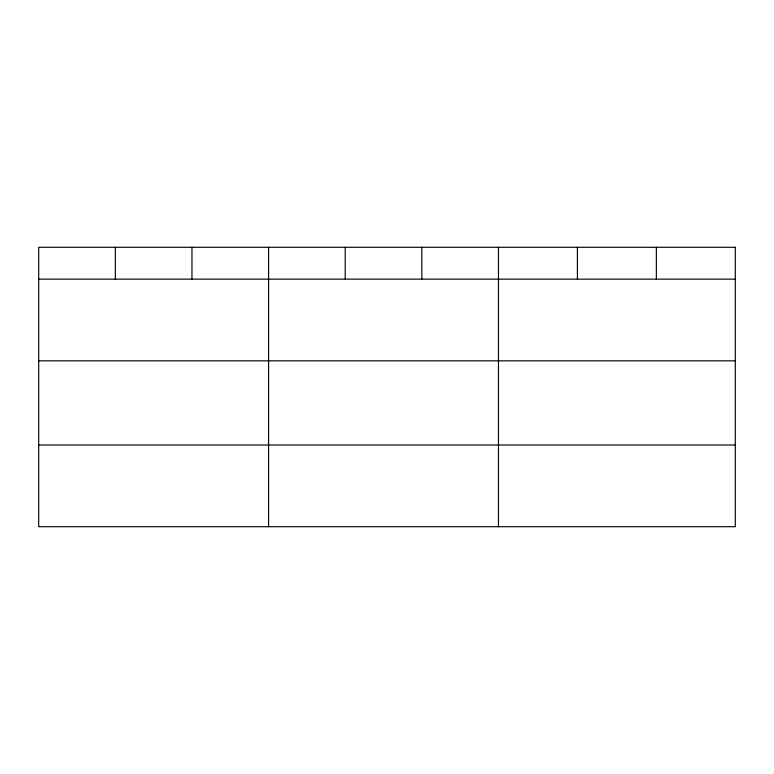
<?xml version="1.0" encoding="UTF-8"?>
<svg xmlns="http://www.w3.org/2000/svg" width="774" height="774" viewBox="0 0 774 774"><rect width="100%" height="100%" fill="white"/><g stroke="black" fill="none" stroke-linecap="round" stroke-linejoin="round"><path stroke-width="1.16" d="M38.7 279.143L735.3 279.143M38.7 360.839L735.3 360.839M38.7 445.011L735.3 445.011M656.352 247.293L656.352 279.143M577.404 247.293L577.404 279.143M498.456 247.293L498.456 526.707M421.83 247.293L421.83 279.143M345.204 247.293L345.204 279.143M268.578 247.293L268.578 526.707M191.952 247.293L191.952 279.143M115.326 247.293L115.326 279.143M735.3 247.293L38.7 247.293L38.7 526.707L735.3 526.707L735.3 247.293"/></g></svg>
